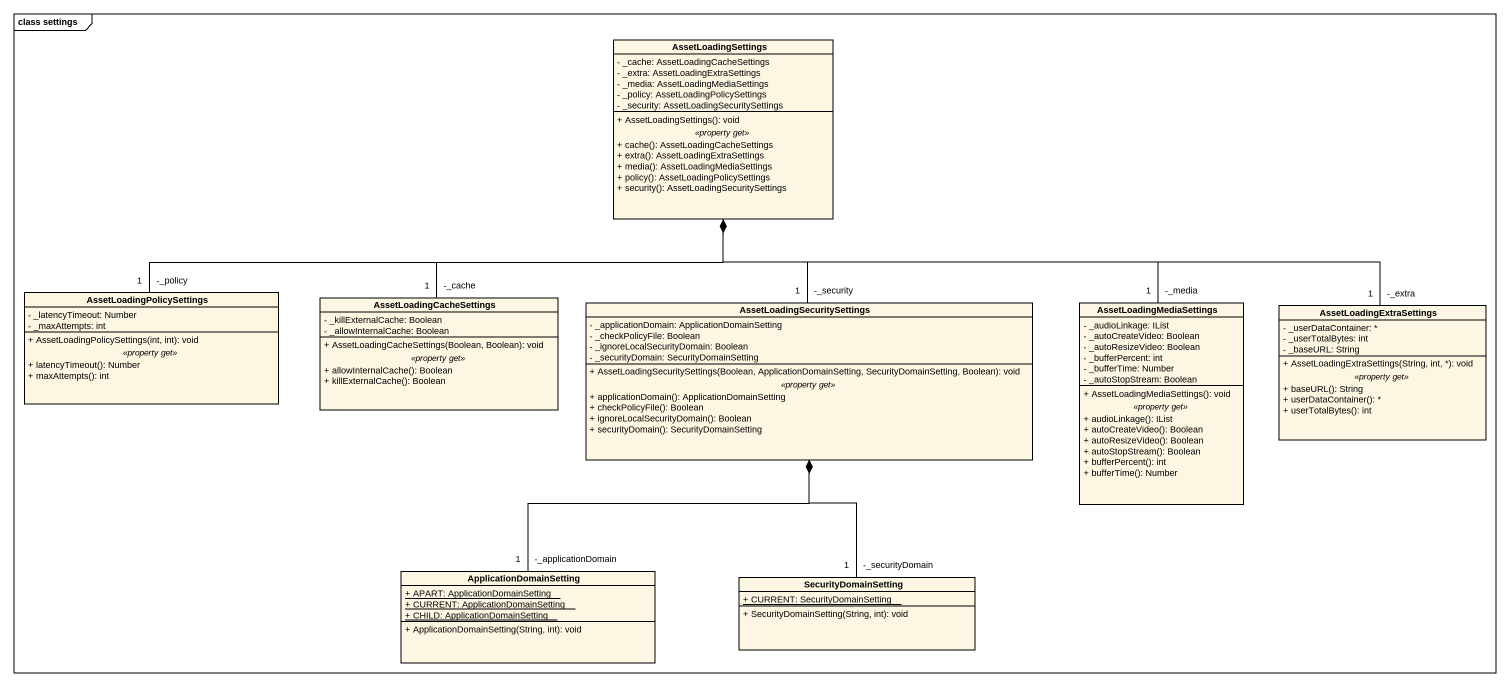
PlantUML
@startuml
mainframe class settings
hide circle
hide empty members
skinparam classAttributeIconSize 0
class AssetLoadingSettings {
  - _cache: AssetLoadingCacheSettings
  - _extra: AssetLoadingExtraSettings
  - _media: AssetLoadingMediaSettings
  - _policy: AssetLoadingPolicySettings
  - _security: AssetLoadingSecuritySettings
  --
  + AssetLoadingSettings(): void
  .. <<property get>> ..
  + cache(): AssetLoadingCacheSettings
  + extra(): AssetLoadingExtraSettings
  + media(): AssetLoadingMediaSettings
  + policy(): AssetLoadingPolicySettings
  + security(): AssetLoadingSecuritySettings
}
class AssetLoadingPolicySettings {
  - _latencyTimeout: Number
  - _maxAttempts: int
  --
  + AssetLoadingPolicySettings(int, int): void
  .. <<property get>> ..
  + latencyTimeout(): Number
  + maxAttempts(): int
}
class AssetLoadingCacheSettings {
  - _killExternalCache: Boolean
  - _allowInternalCache: Boolean
  --
  + AssetLoadingCacheSettings(Boolean, Boolean): void
  .. <<property get>> ..
  + allowInternalCache(): Boolean
  + killExternalCache(): Boolean
}
class AssetLoadingSecuritySettings {
  - _applicationDomain: ApplicationDomainSetting
  - _checkPolicyFile: Boolean
  - _ignoreLocalSecurityDomain: Boolean
  - _securityDomain: SecurityDomainSetting
  --
  + AssetLoadingSecuritySettings(Boolean, ApplicationDomainSetting, SecurityDomainSetting, Boolean): void
  .. <<property get>> ..
  + applicationDomain(): ApplicationDomainSetting
  + checkPolicyFile(): Boolean
  + ignoreLocalSecurityDomain(): Boolean
  + securityDomain(): SecurityDomainSetting
}
class AssetLoadingMediaSettings {
  - _audioLinkage: IList
  - _autoCreateVideo: Boolean
  - _autoResizeVideo: Boolean
  - _bufferPercent: int
  - _bufferTime: Number
  - _autoStopStream: Boolean
  --
  + AssetLoadingMediaSettings(): void
  .. <<property get>> ..
  + audioLinkage(): IList
  + autoCreateVideo(): Boolean
  + autoResizeVideo(): Boolean
  + autoStopStream(): Boolean
  + bufferPercent(): int
  + bufferTime(): Number
}
class AssetLoadingExtraSettings {
  - _userDataContainer: *
  - _userTotalBytes: int
  - _baseURL: String
  --
  + AssetLoadingExtraSettings(String, int, *): void
  .. <<property get>> ..
  + baseURL(): String
  + userDataContainer(): *
  + userTotalBytes(): int
}
class ApplicationDomainSetting {
  {static} + APART: ApplicationDomainSetting
  {static} + CURRENT: ApplicationDomainSetting
  {static} + CHILD: ApplicationDomainSetting
  + ApplicationDomainSetting(String, int): void
}
class SecurityDomainSetting {
  {static} + CURRENT: SecurityDomainSetting
  + SecurityDomainSetting(String, int): void
}
AssetLoadingPolicySettings "-_policy\n1" -right-* AssetLoadingSettings
AssetLoadingCacheSettings "-_cache\n1" -up-* AssetLoadingSettings
AssetLoadingSecuritySettings "-_security\n1" -up-* AssetLoadingSettings
AssetLoadingMediaSettings "-_media\n1" -up-* AssetLoadingSettings
AssetLoadingExtraSettings "-_extra\n1" -left-* AssetLoadingSettings
ApplicationDomainSetting "-_applicationDomain\n1" -up-* AssetLoadingSecuritySettings
SecurityDomainSetting "-_securityDomain\n1" -up-* AssetLoadingSecuritySettings
@enduml
